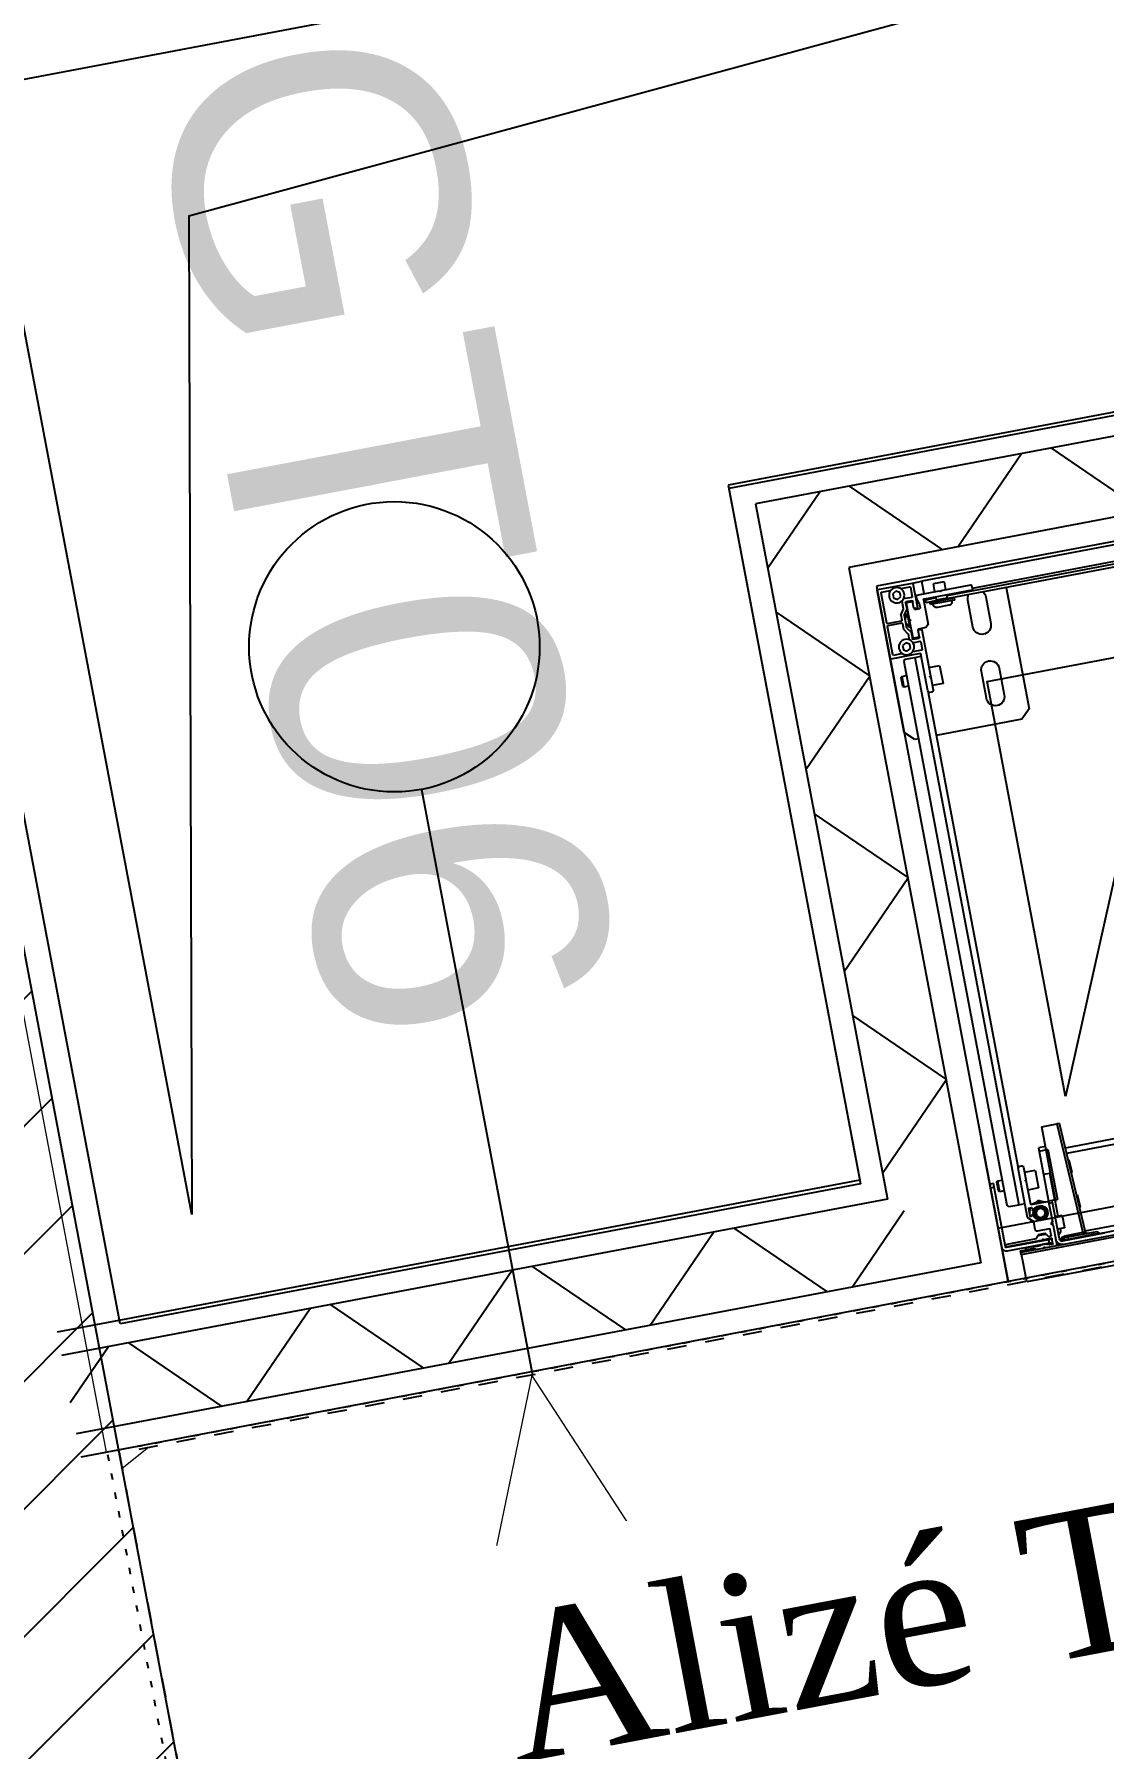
# Model space of a CAD drawing. Header units: centimetres. Extents: x 209280 to 319866, y -365283 to -277503.
# Drawn here: x 223115 to 223704, y -321946 to -321001 of the extents above; entities that cross this region are included whole.
import ezdxf

# ---------------------------------------------------------------- set-up
doc = ezdxf.new("R2010")
doc.units = ezdxf.units.CM
doc.linetypes.add('Style de ligne -1', pattern=[0.41664, 0.20828, -0.20836])
doc.linetypes.add('Style de ligne -5', pattern=[0.20828, 0.069425, -0.138855])
doc.layers.get('0').update_dxf_attribs({"color": 252})
for name, color, linetype in [('3-BAT C-Niveau 1', 252, 'Continuous'), ('prlm-GT', 242, 'Continuous'), ('prlm-MOD', 64, 'Continuous'), ('prlm-VMC', 93, 'Continuous')]:
    doc.layers.add(name, color=color, linetype=linetype)
doc.styles.add('Geneva', font='arial.ttf')
doc.styles.add('prlm-vmc', font='pala.ttf', dxfattribs={"height": 14})

# ---------------------------------------------------------------- blocks, each defined once
blk = doc.blocks.new('MTI900_Alu_390')
at = {"layer": 'prlm-MOD', "color": 1, "linetype": 'Continuous'}
for p, q in [((-4.225, 0), (4.225, 0)), ((4.278, 0), (4.225, 0)), ((4.225, -0.07), (4.225, 0)), ((4.472, 0), (4.278, 0)), ((4.475, 0), (4.472, 0)), ((4.475, -0.003), (4.475, 0)), ((-3.96, -0.09), (3.96, -0.09)), ((3.96, -0.073), (3.96, -0.097)), ((4.13, -0.07), (3.963, -0.07)), ((4.105, -0.025), (4.165, -0.025)), ((4.105, -0.025), (4.105, -0.07)), ((4.135, -0.075), (4.13, -0.07)), ((4.14, -0.07), (4.135, -0.075)), ((4.267, -0.07), (4.14, -0.07)), ((4.165, -0.07), (4.165, -0.025)), ((4.2602, -0.1195), (4.2698, -0.0905)), ((4.27, -0.0895), (4.27, -0.073)), ((4.275, -0.003), (4.275, -0.137)), ((4.293, -0.021), (4.293, -0.074)), ((4.3467, -0.018), (4.296, -0.018)), ((4.296, -0.077), (4.3306, -0.077)), ((4.353, -0.0864), (4.353, -0.1286)), ((4.355, -0.0385), (4.375, -0.0269)), ((4.355, -0.0615), (4.355, -0.0385)), ((4.375, -0.0731), (4.355, -0.0615)), ((4.375, -0.0269), (4.395, -0.0385)), ((4.395, -0.0615), (4.375, -0.0731)), ((4.395, -0.0385), (4.395, -0.0615)), ((4.454, -0.018), (4.4033, -0.018)), ((4.457, -0.191), (4.457, -0.021)), ((4.475, -0.387), (4.475, -0.003)), ((-4.105, -0.105), (4.105, -0.105)), ((-4.1, -0.12), (4.1, -0.12)), ((3.775, -0.12), (3.775, -0.8)), ((3.895, -0.15), (3.895, -0.3)), ((3.963, -0.1), (4.229, -0.1)), ((3.995, -0.3), (3.995, -0.15)), ((4.067, -0.12), (4.067, -0.125)), ((4.067, -0.125), (4.203, -0.125)), ((4.067, -0.125), (4.067, -0.135)), ((4.067, -0.135), (4.203, -0.135)), ((4.105, -0.115), (4.095, -0.125)), ((4.1025, -0.158), (4.1675, -0.158)), ((4.105, -0.1), (4.105, -0.115)), ((4.165, -0.115), (4.105, -0.115)), ((4.165, -0.115), (4.165, -0.1)), ((4.165, -0.105), (4.225, -0.105)), ((4.175, -0.125), (4.165, -0.115)), ((4.17, -0.12), (4.225, -0.12)), ((4.203, -0.125), (4.203, -0.12)), ((4.203, -0.135), (4.203, -0.125)), ((4.225, -0.105), (4.225, -0.1)), ((4.225, -0.105), (4.225, -0.12)), ((4.235, -0.1), (4.235, -0.24)), ((4.26, -0.142), (4.26, -0.1205)), ((4.292, -0.145), (4.263, -0.145)), ((4.278, -0.14), (4.292, -0.14)), ((4.295, -0.137), (4.295, -0.098)), ((4.295, -0.137), (4.295, -0.142)), ((4.298, -0.095), (4.332, -0.095)), ((4.327, -0.1), (4.298, -0.1)), ((4.33, -0.195), (4.33, -0.103)), ((4.3377, -0.16), (4.33, -0.16)), ((4.33, -0.1677), (4.3421, -0.1677)), ((4.335, -0.098), (4.335, -0.1341)), ((4.3355, -0.1358), (4.3545, -0.1642)), ((4.3377, -0.16), (4.3377, -0.24)), ((4.355, -0.19), (4.3377, -0.16)), ((4.3535, -0.1303), (4.3725, -0.1588)), ((4.355, -0.1659), (4.355, -0.2341)), ((4.373, -0.1605), (4.373, -0.191)), ((4.235, -0.24), (4.25, -0.255)), ((4.25, -0.255), (4.292, -0.255)), ((4.275, -0.263), (4.275, -0.52)), ((4.292, -0.26), (4.278, -0.26)), ((4.295, -0.258), (4.295, -0.263)), ((4.295, -0.302), (4.295, -0.263)), ((4.33, -0.195), (4.325, -0.2)), ((4.325, -0.2), (4.33, -0.205)), ((4.33, -0.297), (4.33, -0.205)), ((4.33, -0.2323), (4.3421, -0.2323)), ((4.33, -0.24), (4.3377, -0.24)), ((4.3545, -0.2358), (4.335, -0.265)), ((4.335, -0.265), (4.335, -0.302)), ((4.3377, -0.24), (4.355, -0.21)), ((4.353, -0.2714), (4.353, -0.3036)), ((4.373, -0.2404), (4.3535, -0.2697)), ((4.373, -0.209), (4.373, -0.2404)), ((4.454, -0.194), (4.376, -0.194)), ((4.376, -0.206), (4.454, -0.206)), ((4.457, -0.369), (4.457, -0.209)), ((4.293, -0.326), (4.293, -0.369)), ((4.328, -0.323), (4.296, -0.323)), ((4.296, -0.372), (4.3467, -0.372)), ((4.298, -0.3), (4.327, -0.3)), ((4.332, -0.305), (4.298, -0.305)), ((4.355, -0.3285), (4.375, -0.3169)), ((4.355, -0.3515), (4.355, -0.3285)), ((4.375, -0.3631), (4.355, -0.3515)), ((4.375, -0.3169), (4.395, -0.3285)), ((4.395, -0.3515), (4.375, -0.3631)), ((4.395, -0.3285), (4.395, -0.3515)), ((4.4033, -0.372), (4.454, -0.372)), ((4.305, -0.6), (4.305, -0.393)), ((4.34, -0.405), (4.305, -0.405)), ((4.308, -0.39), (4.472, -0.39)), ((4.34, -0.405), (4.34, -3.475)), ((4.395, -0.405), (4.34, -0.405)), ((4.405, -0.415), (4.395, -0.405)), ((4.405, -0.415), (4.405, -3.465)), ((4.475, -0.8), (4.475, -0.387)), ((3.895, -0.55), (3.895, -0.7)), ((3.995, -0.7), (3.995, -0.55)), ((4.215, -0.475), (4.215, -0.575)), ((4.275, -0.475), (4.215, -0.475)), ((4.275, -0.52), (4.2779, -0.5229)), ((4.275, -0.52), (4.275, -0.53)), ((4.2779, -0.5271), (4.275, -0.53)), ((4.275, -0.53), (4.275, -0.6)), ((4.43, -0.495), (4.405, -0.495)), ((4.405, -0.555), (4.43, -0.555)), ((4.43, -0.495), (4.43, -0.555)), ((4.435, -0.5), (4.43, -0.495)), ((4.43, -0.555), (4.435, -0.55)), ((4.435, -0.55), (4.435, -0.5)), ((4.215, -0.575), (4.275, -0.575)), ((4.285, -0.61), (4.295, -0.61)), ((4.305, -0.6), (4.305, -3.277)), ((3.775, -0.8), (3.825, -0.85)), ((3.825, -0.85), (4.305, -0.85)), ((4.405, -0.85), (4.425, -0.85)), ((4.425, -0.85), (4.475, -0.8)), ((4.0071, -3.6913), (4.035, -3.077)), ((4.05, -3.077), (4.0221, -3.692)), ((4.035, -3.077), (4.05, -3.077)), ((4.1351, -3.077), (4.05, -3.077)), ((4.136, -3.497), (4.1351, -3.077)), ((4.125, -3.207), (4.125, -3.487)), ((4.125, -3.207), (4.175, -3.207)), ((4.1353, -3.187), (4.175, -3.187)), ((4.175, -3.187), (4.175, -3.207)), ((4.175, -3.207), (4.175, -3.337)), ((4.0287, -3.215), (-0.1325, -3.215)), ((4.0274, -3.245), (-0.1325, -3.245)), ((4.0173, -3.3556), (4.0205, -3.2854)), ((4.0255, -3.2857), (4.0205, -3.2854)), ((4.215, -3.305), (4.215, -3.405)), ((4.275, -3.305), (4.215, -3.305)), ((4.275, -3.277), (4.275, -3.3458)), ((4.295, -3.267), (4.285, -3.267)), ((4.305, -3.5528), (4.305, -3.277)), ((4.0173, -3.3556), (4.0223, -3.3558)), ((4.14, -3.337), (4.175, -3.337)), ((4.14, -3.487), (4.14, -3.337)), ((4.175, -3.337), (4.175, -3.487)), ((4.275, -3.3458), (4.275, -3.3582)), ((4.275, -3.3582), (4.275, -3.484)), ((4.2759, -3.3479), (4.2779, -3.3499)), ((4.2779, -3.3541), (4.2759, -3.3561)), ((4.43, -3.325), (4.405, -3.325)), ((4.405, -3.385), (4.43, -3.385)), ((4.43, -3.325), (4.43, -3.385)), ((4.435, -3.33), (4.43, -3.325)), ((4.43, -3.385), (4.435, -3.38)), ((4.435, -3.38), (4.435, -3.33)), ((4.455, -3.355), (4.455, -3.335)), ((4.455, -3.335), (4.475, -3.335)), ((4.455, -3.69), (4.455, -3.355)), ((4.475, -3.355), (4.455, -3.355)), ((4.475, -3.335), (4.475, -3.355)), ((4.475, -3.69), (4.475, -3.355)), ((4.0084, -3.5518), (4.0116, -3.4816)), ((4.0166, -3.4819), (4.0116, -3.4816)), ((4.125, -3.487), (4.14, -3.487)), ((4.14, -3.487), (4.155, -3.487)), ((4.14, -3.487), (4.14, -3.577)), ((4.155, -3.487), (4.175, -3.487)), ((4.155, -3.497), (4.155, -3.487)), ((4.175, -3.487), (4.175, -3.49)), ((4.175, -3.49), (4.175, -3.6008)), ((4.272, -3.487), (4.178, -3.487)), ((4.215, -3.405), (4.275, -3.405)), ((4.22, -3.4778), (4.23, -3.472)), ((4.23, -3.472), (4.24, -3.4778)), ((4.34, -3.475), (4.305, -3.475)), ((4.395, -3.475), (4.34, -3.475)), ((4.395, -3.475), (4.405, -3.465)), ((4.0084, -3.5518), (4.0134, -3.552)), ((4.115, -3.577), (4.115, -3.647)), ((4.155, -3.577), (4.115, -3.577)), ((4.14, -3.4972), (4.136, -3.497)), ((4.155, -3.702), (4.155, -3.497)), ((4.175, -3.497), (4.155, -3.497)), ((4.195, -3.5614), (4.195, -3.5226)), ((4.268, -3.521), (4.2657, -3.521)), ((4.271, -3.507), (4.271, -3.518)), ((4.2729, -3.542), (4.276, -3.542)), ((4.287, -3.504), (4.274, -3.504)), ((4.276, -3.627), (4.276, -3.5842)), ((4.2769, -3.5821), (4.3041, -3.5549)), ((4.279, -3.545), (4.279, -3.549)), ((4.2906, -3.577), (4.2806, -3.5828)), ((4.282, -3.552), (4.287, -3.552)), ((4.2854, -3.504), (4.29, -3.5066)), ((4.29, -3.549), (4.29, -3.507)), ((4.2906, -3.5684), (4.2906, -3.577)), ((4.115, -3.647), (4.155, -3.647)), ((4.14, -3.647), (4.14, -3.6567)), ((4.175, -3.6232), (4.175, -3.6008)), ((4.175, -3.6232), (4.175, -3.734)), ((4.1759, -3.6029), (4.1829, -3.6099)), ((4.1829, -3.6141), (4.1759, -3.6211)), ((4.195, -3.674), (4.195, -3.64)), ((4.198, -3.637), (4.266, -3.637)), ((4.2109, -3.677), (4.198, -3.677)), ((4.2221, -3.6633), (4.2134, -3.6757)), ((4.2654, -3.662), (4.2246, -3.662)), ((4.227, -3.657), (4.225, -3.659)), ((4.265, -3.659), (4.225, -3.659)), ((4.225, -3.659), (4.225, -3.662)), ((4.263, -3.657), (4.227, -3.657)), ((4.2293, -3.657), (4.2293, -3.662)), ((4.2607, -3.657), (4.2607, -3.662)), ((4.265, -3.659), (4.263, -3.657)), ((4.265, -3.662), (4.265, -3.659)), ((4.2766, -3.6757), (4.2679, -3.6633)), ((4.452, -3.677), (4.2791, -3.677)), ((4.455, -3.682), (4.455, -3.68)), ((-4.375, -3.737), (4.375, -3.737)), ((4.375, -3.747), (-4.375, -3.747)), ((4.0074, -3.685), (3.7056, -3.685)), ((3.7116, -3.715), (3.935, -3.715)), ((3.9067, -3.717), (4.14, -3.717)), ((3.935, -3.717), (3.935, -3.712)), ((3.965, -3.712), (3.935, -3.712)), ((3.945, -3.702), (3.965, -3.702)), ((3.965, -3.702), (4.105, -3.702)), ((3.965, -3.712), (3.965, -3.702)), ((3.965, -3.712), (3.965, -3.717)), ((4.105, -3.712), (3.965, -3.712)), ((4.007, -3.6925), (4.0071, -3.6913)), ((4.0071, -3.6913), (4.0221, -3.692)), ((4.0221, -3.692), (4.022, -3.6925)), ((4.0221, -3.692), (4.125, -3.692)), ((4.105, -3.702), (4.125, -3.702)), ((4.105, -3.712), (4.105, -3.702)), ((4.105, -3.717), (4.105, -3.712)), ((4.135, -3.712), (4.105, -3.712)), ((4.125, -3.692), (4.125, -3.702)), ((4.135, -3.712), (4.135, -3.717)), ((4.165, -3.7265), (4.165, -3.737)), ((4.175, -3.734), (4.175, -3.737)), ((4.195, -3.722), (4.195, -3.693)), ((4.195, -3.695), (4.215, -3.695)), ((4.215, -3.715), (4.195, -3.715)), ((4.198, -3.69), (4.2252, -3.69)), ((4.198, -3.725), (4.212, -3.725)), ((4.215, -3.695), (4.45, -3.695)), ((4.215, -3.695), (4.215, -3.715)), ((4.215, -3.715), (4.45, -3.715)), ((4.215, -3.72), (4.2251, -3.72)), ((4.215, -3.722), (4.215, -3.72)), ((4.2249, -3.7161), (4.221, -3.72)), ((4.2287, -3.7161), (4.2249, -3.7161)), ((4.225, -3.69), (4.225, -3.695)), ((4.228, -3.692), (4.2367, -3.692)), ((4.2293, -3.69), (4.2293, -3.695)), ((4.2595, -3.715), (4.231, -3.715)), ((4.2429, -3.7321), (4.2379, -3.737)), ((4.2429, -3.6871), (4.2388, -3.6911)), ((4.2486, -3.7335), (4.2414, -3.7335)), ((4.2512, -3.6911), (4.2471, -3.6871)), ((4.2521, -3.737), (4.2471, -3.7321)), ((4.2533, -3.692), (4.2625, -3.692)), ((4.2607, -3.69), (4.2607, -3.695)), ((4.2651, -3.7161), (4.2618, -3.7161)), ((4.265, -3.695), (4.265, -3.69)), ((4.269, -3.72), (4.2651, -3.7161)), ((4.2827, -3.69), (4.2653, -3.69)), ((4.2654, -3.72), (4.2826, -3.72)), ((4.2855, -3.692), (4.445, -3.692)), ((4.342, -3.715), (4.2885, -3.715)), ((4.295, -3.734), (4.295, -3.73)), ((4.298, -3.727), (4.342, -3.727)), ((4.378, -3.727), (4.298, -3.727)), ((4.298, -3.727), (4.298, -3.737)), ((4.345, -3.724), (4.345, -3.718)), ((4.375, -3.737), (4.375, -3.747)), ((4.375, -3.747), (4.378, -3.747)), ((4.375, -3.792), (4.375, -3.747)), ((4.378, -3.747), (4.378, -3.727)), ((4.375, -3.902), (4.375, -3.792)), ((-4.375, -3.902), (4.375, -3.902))]:
    blk.add_line(p, q, dxfattribs=at)
for centre, radius in [((4.375, -0.05), 0.0425), ((4.375, -0.34), 0.0425), ((4.23, -3.542), 0.035), ((4.23, -3.542), 0.03), ((4.23, -3.542), 0.025)]:
    blk.add_circle(centre, radius, dxfattribs=at)
for centre, radius, start, end in [((4.278, -0.003), 0.003, 90, 180), ((4.472, -0.003), 0.003, 0, 90), ((3.963, -0.073), 0.003, 90, 180), ((4.267, -0.073), 0.003, 0, 90), ((4.267, -0.0895), 0.003, 341.56505, 0), ((4.296, -0.021), 0.003, 90, 180), ((4.296, -0.074), 0.003, 180, 270), ((4.3306, -0.067), 0.01, 270, 326.3475), ((4.3467, -0.021), 0.003, 84.51824, 90), ((4.4033, -0.021), 0.003, 90, 95.48179), ((4.454, -0.021), 0.003, 0, 90), ((3.945, -0.15), 0.05, 143.1301, 180), ((3.963, -0.097), 0.003, 180, 270), ((3.945, -0.15), 0.05, 0, 36.8699), ((4.1025, -0.138), 0.02, 171.37307, 270), ((4.1025, -0.133), 0.02, 185.73917, 187.18076), ((4.1675, -0.138), 0.02, 270, 8.62693), ((4.1675, -0.133), 0.02, 352.81924, 354.26083), ((4.232, -0.1), 0.003, 0, 180), ((4.263, -0.1205), 0.003, 161.56505, 180), ((4.263, -0.142), 0.003, 180, 270), ((4.278, -0.137), 0.003, 180, 270), ((4.292, -0.137), 0.003, 270, 0), ((4.292, -0.142), 0.003, 270, 0), ((4.298, -0.098), 0.003, 90, 180), ((4.298, -0.103), 0.003, 90, 180), ((4.327, -0.103), 0.003, 0, 90), ((4.332, -0.098), 0.003, 0, 90), ((4.338, -0.1341), 0.003, 180, 213.69007), ((4.356, -0.1286), 0.003, 180, 213.69007), ((4.352, -0.1659), 0.003, 0, 33.69007), ((4.37, -0.1605), 0.003, 0, 33.69007), ((4.278, -0.263), 0.003, 90, 180), ((4.292, -0.258), 0.003, 0, 90), ((4.292, -0.263), 0.003, 0, 90), ((4.356, -0.2714), 0.003, 146.30993, 180), ((4.352, -0.2341), 0.003, 326.30993, 0), ((4.376, -0.191), 0.003, 180, 270), ((4.376, -0.209), 0.003, 90, 180), ((4.454, -0.191), 0.003, 270, 0), ((4.454, -0.209), 0.003, 0, 90), ((3.945, -0.3), 0.05, 180, 0), ((4.296, -0.326), 0.003, 90, 180), ((4.296, -0.369), 0.003, 180, 270), ((4.298, -0.297), 0.003, 180, 270), ((4.298, -0.302), 0.003, 180, 270), ((4.327, -0.297), 0.003, 270, 0), ((4.328, -0.333), 0.01, 46.14901, 90), ((4.332, -0.302), 0.003, 270, 0), ((4.3467, -0.369), 0.003, 270, 275.48176), ((4.4033, -0.369), 0.003, 264.51819, 270), ((4.454, -0.369), 0.003, 270, 0), ((4.308, -0.393), 0.003, 90, 180), ((4.472, -0.387), 0.003, 270, 0), ((3.945, -0.55), 0.05, 0, 180), ((4.2758, -0.525), 0.003, 315, 45), ((4.285, -0.6), 0.01, 180, 270), ((4.295, -0.6), 0.01, 270, 0), ((3.945, -0.7), 0.05, 180, 0), ((4.285, -3.277), 0.01, 90, 180), ((4.295, -3.277), 0.01, 0, 90), ((4.278, -3.3458), 0.003, 180, 225), ((4.278, -3.3582), 0.003, 135, 180), ((4.2758, -3.352), 0.003, 315, 45), ((4.178, -3.49), 0.003, 90, 180), ((4.23, -3.542), 0.065, 57.79577, 122.20423), ((4.23, -3.542), 0.06, 66.44354, 113.55646), ((4.272, -3.484), 0.003, 270, 0), ((4.23, -3.542), 0.04, 33.92723, 355.99937), ((4.2657, -3.518), 0.003, 213.92723, 270), ((4.23, -3.542), 0.04, 0, 33.92723), ((4.268, -3.518), 0.003, 270, 0), ((4.2729, -3.545), 0.003, 90, 175.99937), ((4.23, -3.542), 0.04, 355.99937, 0), ((4.274, -3.507), 0.003, 90, 180), ((4.276, -3.545), 0.003, 0, 90), ((4.23, -3.542), 0.065, 315.04746, 333.83802), ((4.279, -3.5842), 0.003, 135, 180), ((4.23, -3.542), 0.06, 0, 39.29648), ((4.282, -3.549), 0.003, 180, 270), ((4.23, -3.542), 0.065, 22.61986, 35.77582), ((4.287, -3.507), 0.003, 0, 90), ((4.287, -3.549), 0.003, 270, 0), ((4.23, -3.542), 0.06, 351.491, 0), ((4.302, -3.5528), 0.003, 315, 0), ((4.16, -3.6567), 0.02, 180, 230.11594), ((4.1151, -3.7104), 0.05, 37.08606, 50.11594), ((4.178, -3.6008), 0.003, 180, 225), ((4.178, -3.6232), 0.003, 135, 180), ((4.1808, -3.612), 0.003, 315, 45), ((4.198, -3.64), 0.003, 90, 180), ((4.198, -3.674), 0.003, 180, 270), ((4.2109, -3.674), 0.003, 270, 325.00798), ((4.2246, -3.665), 0.003, 90, 145.00798), ((4.2654, -3.665), 0.003, 34.99202, 90), ((4.266, -3.627), 0.01, 270, 0), ((4.2791, -3.674), 0.003, 214.99202, 270), ((4.445, -3.682), 0.01, 270, 0), ((4.452, -3.68), 0.003, 0, 90), ((3.945, -3.712), 0.01, 90, 180), ((3.997, -3.692), 0.01, 270, 357.39744), ((4.125, -3.712), 0.02, 347.58795, 90), ((4.125, -3.712), 0.01, 0, 90), ((4.14, -3.702), 0.035, 270, 0), ((4.14, -3.702), 0.015, 270, 0), ((4.178, -3.734), 0.003, 180, 270), ((4.198, -3.693), 0.003, 90, 180), ((4.198, -3.722), 0.003, 180, 270), ((4.212, -3.722), 0.003, 270, 0), ((4.215, -3.715), 0.01, 353.93882, 0), ((4.2251, -3.717), 0.003, 270, 350.40593), ((4.2252, -3.693), 0.003, 19.47122, 90), ((4.231, -3.718), 0.003, 90, 170.40593), ((4.2367, -3.689), 0.003, 270, 315), ((4.245, -3.6892), 0.003, 45, 135), ((4.245, -3.7342), 0.003, 45, 135), ((4.2533, -3.689), 0.003, 225, 270), ((4.2595, -3.718), 0.003, 9.59407, 90), ((4.2653, -3.693), 0.003, 90, 160.52878), ((4.2654, -3.717), 0.003, 189.59407, 270), ((4.275, -3.715), 0.01, 180, 186.06118), ((4.2826, -3.717), 0.003, 270, 350.40593), ((4.2827, -3.693), 0.003, 19.47122, 90), ((4.2885, -3.718), 0.003, 90, 170.40593), ((4.292, -3.734), 0.003, 270, 0), ((4.298, -3.73), 0.003, 90, 180), ((4.342, -3.718), 0.003, 0, 90), ((4.342, -3.724), 0.003, 270, 0), ((4.45, -3.69), 0.025, 270, 0), ((4.45, -3.69), 0.005, 270, 0)]:
    blk.add_arc(centre, radius, start, end, dxfattribs=at)
for centre, major_axis, ratio, start_param, end_param in [((3.997, -3.692), (-0.025, 0), 0.4, 1.570796, 3.096169), ((4.022, -3.6931), (-0.015, 0.0007), 0.045361, -1.568734, 0)]:
    blk.add_ellipse(centre, major_axis=major_axis, ratio=ratio, start_param=start_param, end_param=end_param, dxfattribs=at)
blk = doc.blocks.new('xi.be')
at = {"layer": 'prlm-VMC', "color": 0, "linetype": 'ByBlock', "lineweight": 5, "flags": 128}
blk.add_lwpolyline([(-6.173, -15.004), (6.173, -15.004), (0, 0)], close=True, dxfattribs=at)
at = {"layer": 'prlm-VMC', "color": 0, "linetype": 'ByBlock', "lineweight": 5}
blk.add_solid([(0, -1), (5.173, -14.004), (-5.173, -14.004), (0, -1)], dxfattribs=at)

msp = doc.modelspace()

# ---------------------------------------------------------------- hatches: boundary and pattern name
at = {"linetype": 'Continuous'}
h = msp.add_hatch(dxfattribs=at)
h.set_pattern_fill('02_ISOLANT', color=256, scale=10, angle=-169.276405, style=0, pattern_type=2)
h.set_pattern_definition([(235.723595, (88960.93, 134700.79), (66.106423, -45.054865), []), (325.723595, (88960.93, 134700.79), (-45.054865, -66.106423), [])])
h.paths.add_polyline_path([(224492.135, -321119.435), (224440.716, -321084.391), (223512.251, -321260.222), (223563.67, -321295.267)])
h = msp.add_hatch(dxfattribs=at)
h.set_pattern_fill('02_ISOLANT', color=256, scale=10, angle=-79.276405, style=0, pattern_type=2)
h.set_pattern_definition([(325.723595, (88960.93, 134700.79), (45.054865, 66.106423), []), (55.723595, (88960.93, 134700.79), (66.106423, -45.054865), [])])
h.paths.add_polyline_path([(223563.67, -321295.267), (223512.251, -321260.222), (223584.813, -321643.38), (223636.231, -321678.421)])
h = msp.add_hatch(dxfattribs=at)
h.set_pattern_fill('02_ISOLANT', color=256, scale=10, angle=-169.272306, style=0, pattern_type=2)
h.set_pattern_definition([(235.727694, (88960.93, 134700.79), (66.109646, -45.050135), []), (325.727694, (88960.93, 134700.79), (-45.050135, -66.109646), [])])
h.paths.add_polyline_path([(223636.231, -321678.421), (223584.813, -321643.38), (223129.903, -321729.564), (223138.093, -321772.795)])
at = {"layer": '3-BAT C-Niveau 1', "linetype": 'Continuous'}
h = msp.add_hatch(dxfattribs=at)
h.set_pattern_fill('MURS MACONNERIE-2', color=256, scale=10, style=0, pattern_type=2)
h.set_pattern_definition([(45, (89146.82, 134700.79), (-31.2347524, 39.0434405), [])])
h.paths.add_polyline_path([(223252.695, -323230.544), (223429.551, -323197.052), (222747.915, -319597.72), (222571.059, -319631.213)])
at = {"layer": '3-BAT C-Niveau 1', "linetype": 'Continuous', "lineweight": 18}
h = msp.add_hatch(dxfattribs=at)
h.set_pattern_fill('BA 13', color=256, scale=10, style=0, pattern_type=2)
h.set_pattern_definition([(218.65981, (88960.93, 134700.8), (-199.24783, 287.75041), [])])
h.paths.add_polyline_path([(225747.199, -322685.053), (226598.301, -327179.24), (230980.958, -326347.921), (231101.315, -326981.559), (225037.753, -328129.865), (224894.694, -327372.527), (224243.636, -327495.772), (224052.129, -326482.797), (224469.707, -326403.717), (224283.636, -325421.181), (225272.981, -325233.82), (225263.678, -325184.693), (223856.437, -325451.194), (223723.581, -324749.655), (224397.461, -324622.036), (224375.252, -324626.242), (224309.795, -324280.824), (223658.123, -324404.236), (223161.804, -321783.18), (224531.063, -321523.872), (224794.917, -322867.906)])

# ---------------------------------------------------------------- linework, layer by layer
at = {"linetype": 'Continuous', "lineweight": 25}
for p, q in [((224425.524, -321074.037), (223497.059, -321249.868)), ((224507.327, -321129.789), (223578.862, -321305.621)), ((223497.059, -321249.868), (223569.621, -321633.027)), ((223578.862, -321305.621), (223651.423, -321688.774)), ((223569.621, -321633.027), (223127.483, -321716.791)), ((223651.423, -321688.774), (223140.513, -321785.567))]:
    msp.add_line(p, q, dxfattribs=at)
at = {"linetype": 'Continuous'}
for p, q in [((224440.716, -321084.391), (223512.251, -321260.222)), ((224440.716, -321084.391), (223512.251, -321260.222)), ((224492.135, -321119.435), (223563.67, -321295.267)), ((224492.135, -321119.435), (223563.67, -321295.267)), ((224507.327, -321129.789), (223578.862, -321305.621)), ((223512.251, -321260.222), (223584.813, -321643.38)), ((223512.251, -321260.222), (223584.813, -321643.38)), ((223563.67, -321295.267), (223636.231, -321678.421)), ((223563.67, -321295.267), (223636.231, -321678.421)), ((223578.862, -321305.621), (223651.423, -321688.774)), ((223645.847, -321659.334), (223636.544, -321610.207)), ((223584.813, -321643.38), (223129.903, -321729.564)), ((223584.813, -321643.38), (223129.903, -321729.564)), ((223636.231, -321678.421), (223138.093, -321772.795)), ((223636.231, -321678.421), (223138.093, -321772.795)), ((223651.423, -321688.774), (223140.513, -321785.567))]:
    msp.add_line(p, q, dxfattribs=at)
at = {"linetype": 'Continuous', "lineweight": 18, "flags": 128}
msp.add_lwpolyline([(223005.545, -320994.872), (224381.533, -320734.289), (224530.763, -321522.283), (223154.774, -321782.866)], close=True, dxfattribs=at)
at = {"linetype": 'Continuous', "flags": 128}
for points in [[(223201.698, -321651.85), (223084.101, -321030.884), (224322.065, -320796.44), (223200.007, -321101.724)], [(223683.014, -321586.873), (223639.709, -321358.206), (224420.788, -321210.287), (223723.244, -321406.984)], [(223651.429, -321688.81), (223645.847, -321659.334), (224525.18, -321492.807), (224530.763, -321522.283)]]:
    msp.add_lwpolyline(points, close=True, dxfattribs=at)
at = {"linetype": 'Style de ligne -5', "ltscale": 50.8, "flags": 128}
msp.add_lwpolyline([(224183.17, -322911.216), (223397.141, -323060.073), (223155.249, -321782.776), (223941.278, -321633.919)], close=True, dxfattribs=at)
at = {"layer": '3-BAT C-Niveau 1', "linetype": 'Continuous', "lineweight": 25}
for p, q in [((223429.551, -323197.052), (222747.915, -319597.72)), ((223351.227, -322783.467), (223012.565, -320995.188))]:
    msp.add_line(p, q, dxfattribs=at)
at = {"layer": '3-BAT C-Niveau 1', "linetype": 'Style de ligne -1', "ltscale": 50.8, "flags": 128}
msp.add_lwpolyline([(225747.199, -322685.053), (226598.301, -327179.24), (230980.958, -326347.921), (231101.315, -326981.559), (225037.753, -328129.865), (224894.694, -327372.527), (224243.636, -327495.772), (224052.129, -326482.797), (224469.707, -326403.717), (224283.636, -325421.181), (225272.981, -325233.82), (225263.678, -325184.693), (223856.437, -325451.194), (223723.581, -324749.655), (224397.461, -324622.036), (224375.252, -324626.242), (224309.795, -324280.824), (223658.123, -324404.236), (223161.804, -321783.18), (224531.063, -321523.872), (224794.917, -322867.906)], close=True, dxfattribs=at)
at = {"layer": 'prlm-GT', "ltscale": 50}
msp.add_lwpolyline([(223162.278, -321712.182), (223026.074, -320992.967), (224362.292, -320739.916), (224425.928, -321075.943), (223497.463, -321251.775), (223570.053, -321634.928)], close=True, dxfattribs=at)
at = {"layer": 'prlm-VMC'}
msp.add_lwpolyline([(223328.181, -321417.597), (223389.339, -321740.41)], dxfattribs=at)
msp.add_circle((223313.295, -321338.994), 80, dxfattribs=at)

# ---------------------------------------------------------------- block references
at = {"layer": 'prlm-MOD', "xscale": -99.99999999999972, "yscale": 99.99999999999974, "zscale": 99.99999999999964, "rotation": 10.72371675116345}
msp.add_blockref('MTI900_Alu_390', (224018.914, -321224.268), dxfattribs=at)
at = {"layer": 'prlm-VMC', "xscale": 10, "yscale": 10, "zscale": 10, "rotation": 10.6649053578101}
msp.add_blockref('xi.be', (223388.974, -321740.496), dxfattribs=at)

# ---------------------------------------------------------------- texts
at = {"layer": '3-BAT C-Niveau 1', "insert": (223335.133, -320986.745), "char_height": 159.8524, "attachment_point": 1, "rotation": 280.723595, "line_spacing_factor": 0.25, "style": 'Geneva'}
msp.add_mtext('GT06', dxfattribs=at)

# ---------------------------------------------------------------- next in the draw order: texts
at = {"layer": 'prlm-VMC', "ltscale": 25, "insert": (223673.108, -321858.902), "char_height": 80, "width": 586.14744, "attachment_point": 5, "rotation": 10.723601, "line_spacing_factor": 0.8, "style": 'prlm-vmc', "bg_fill": 2}
msp.add_mtext('Alizé T 5/30', dxfattribs=at)

doc.saveas('drawing.dxf')
